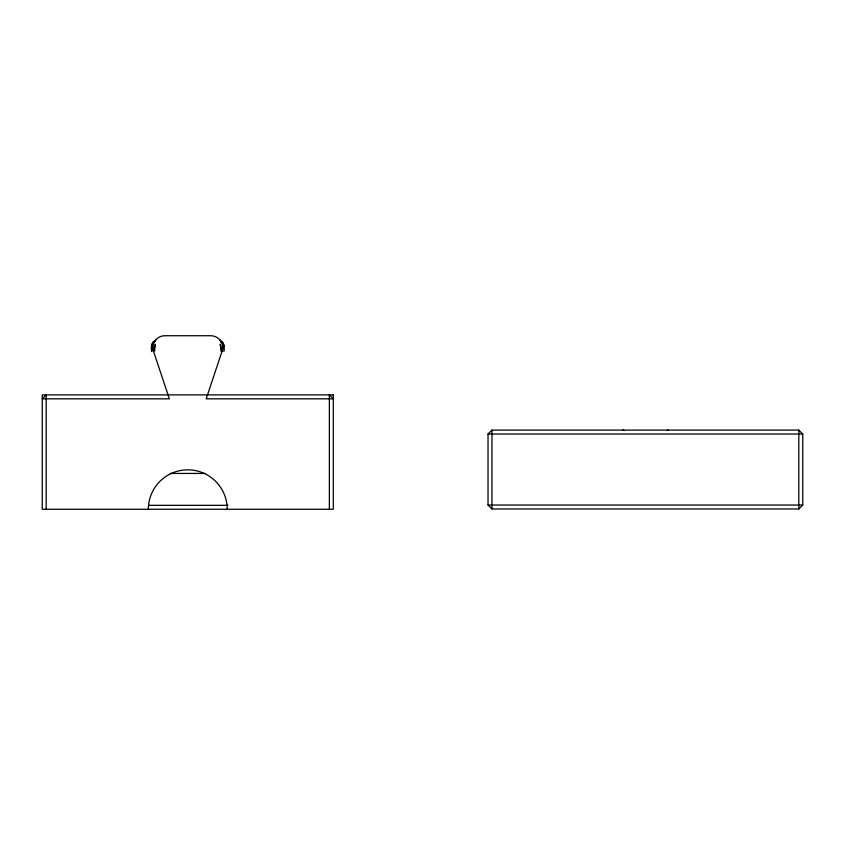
<?xml version="1.0" encoding="UTF-8"?>
<svg xmlns="http://www.w3.org/2000/svg" width="845" height="845" viewBox="0 0 845 845"><rect width="100%" height="100%" fill="white"/><g stroke="black" fill="none" stroke-linecap="round" stroke-linejoin="round"><path stroke-width="1.27" d="M152.934 347.02L152.934 348.172M222.626 348.172L222.626 347.02M222.087 351.119L206.18 398.84L333.31 398.84L329.36 394.89L329.36 509.271M222.034 351.298L222.034 351.277A11.83 11.83 0 0 0 210.806 335.729L164.754 335.729A11.83 11.83 0 0 0 153.526 351.298L169.37 398.84L42.25 398.84L46.19 394.89L46.19 509.271M154.117 342.383L155.332 340.398M154.276 342.056L155.681 339.975L155.332 340.398M154.286 342.045L155.237 340.535M488.03 434.034L491.97 430.094L798.81 430.094L802.75 434.034L802.75 505.035L798.81 508.975L491.97 508.975L488.03 505.035L488.03 434.034L802.75 434.034M170.141 473.443L205.409 473.443M488.03 505.035L802.75 505.035M148.921 505.331L227.949 505.331M219.88 339.965L221.274 342.045L220.228 340.398M219.985 340.102L221.443 342.383M798.81 430.094L798.81 508.975M491.97 430.094L491.97 508.975M148.34 509.271A39.44 39.44 0 0 1 187.78 469.831A39.44 39.44 0 0 1 227.22 509.271M151.688 351.604A9.749 7.151 71.9 0 1 153.843 341.929M154.762 350.971A9.749 3.971 89.2 0 1 155.395 344.549M221.707 341.929A9.749 7.151 -71.9 0 1 223.872 351.604M220.165 344.549A9.739 3.961 -89.2 0 1 220.788 350.971M153.272 351.161A8.513 6.158 72.7 0 1 152.744 348.14M151.477 345.985A10.974 6.718 76.2 0 1 153.874 341.158M154.392 348.467A10.89 4.119 -87.6 0 1 155.279 344.221M153.716 351.013A8.524 5.619 74.1 0 1 153.198 347.675M222.816 348.14A8.513 6.158 -72.7 0 1 222.288 351.161M221.686 341.158A10.974 6.718 -76.2 0 1 224.073 345.985M220.27 344.221A10.89 4.119 87.6 0 1 221.168 348.467M222.362 347.675A8.524 5.619 -74.1 0 1 221.844 351.013M622.638 430.094A1.975 1.975 0 0 1 623.895 430.549M666.885 430.549A1.975 1.975 0 0 1 668.141 430.094M333.31 394.89L42.25 394.89L42.25 509.271L333.31 509.271L333.31 394.89"/></g></svg>
